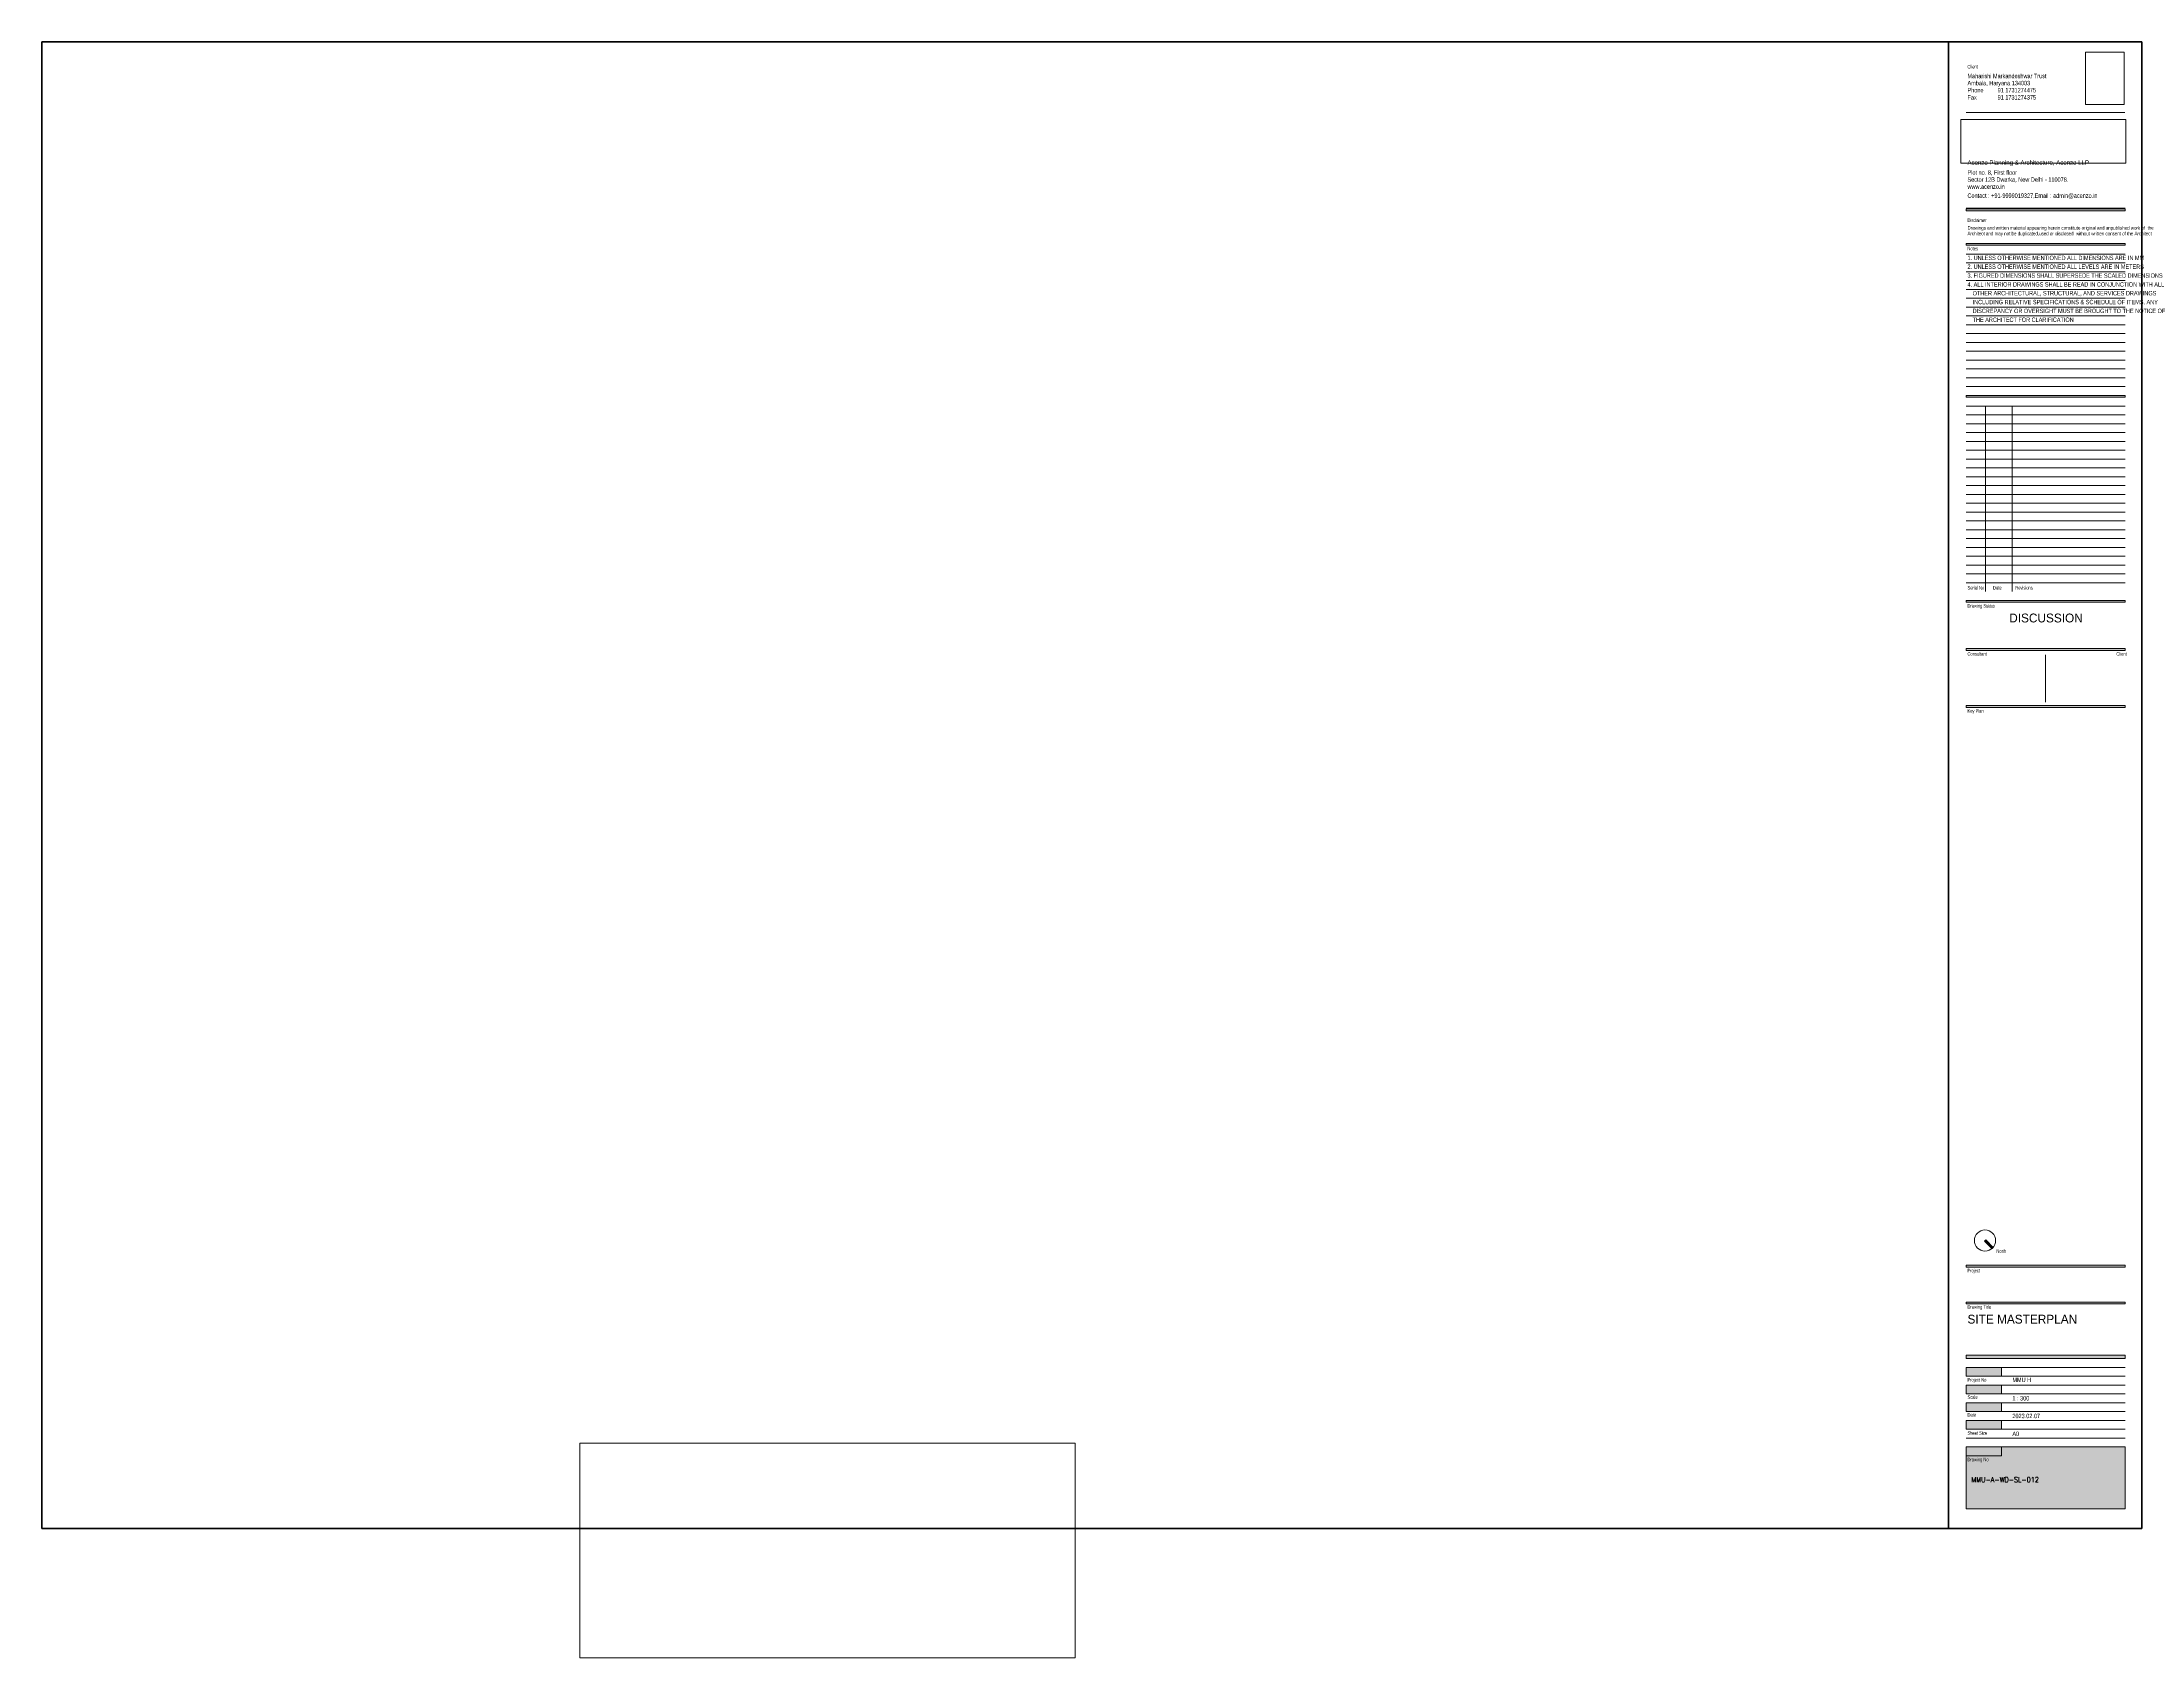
# Paper-space layout 'Layout1' of a CAD drawing. Header units: millimetres. Extents: x -421 to 767, y -74 to 840.
import ezdxf

# ---------------------------------------------------------------- set-up
doc = ezdxf.new("R2010")
doc.units = ezdxf.units.MM
for name, color, linetype, lineweight in [('G-ANNO-TTLB', 7, 'Continuous', 9), ('G-ANNO-TTLB-MEDM', 7, 'Continuous', 25), ('G-ANNO-TTLB-THIN', 7, 'Continuous', 9), ('G-ANNO-TTLB-WIDE', 7, 'Continuous', 50)]:
    doc.layers.add(name, color=color, linetype=linetype, lineweight=lineweight)
doc.styles.add('Century Gothic', font='GOTHIC.TTF', dxfattribs={"height": 5})
doc.styles.add('RomanS_B_3', font='', dxfattribs={"width": 0.8, "height": 3})
doc.styles.add('Swis721 Cn BT_3', font='swissc.ttf', dxfattribs={"width": 0.8, "height": 2})
doc.styles.add('Swis721 LtCn BT', font='swisscl.ttf', dxfattribs={"height": 2})
doc.styles.add('Swis721 LtCn BT_1', font='swisscl.ttf', dxfattribs={"height": 2.5})
doc.styles.add('Swis721 LtCn BT_2', font='swisscl.ttf', dxfattribs={"width": 1.21278, "height": 2.5})
doc.styles.get('RomanS_B_3').set_extended_font_data('RomanS', bold=True)
picture_1 = doc.add_image_def('image1.png', size_in_pixel=(644, 861))
picture_2 = doc.add_image_def('image2.png', size_in_pixel=(2970, 783))

# ---------------------------------------------------------------- blocks, each defined once
blk = doc.blocks.new('A0_METRIC_ACADEMIC BLOCK - A0_METRIC-2198277-SITE MASTERPLAN')
at = {"layer": 'G-ANNO-TTLB'}
for points in [[(757.9, 744.6), (667.9, 744.6), (667.9, 745.6), (757.9, 745.6)], [(757.9, 725.1), (667.9, 725.1), (667.9, 726.1), (757.9, 726.1)], [(757.9, 639.1), (667.9, 639.1), (667.9, 640.1), (757.9, 640.1)], [(757.9, 523.1), (667.9, 523.1), (667.9, 524.1), (757.9, 524.1)], [(757.9, 495.9), (667.9, 495.9), (667.9, 496.9), (757.9, 496.9)], [(757.9, 463.6), (667.9, 463.6), (667.9, 464.6), (757.9, 464.6)], [(757.9, 147), (667.9, 147), (667.9, 148), (757.9, 148)], [(757.9, 126.2), (667.9, 126.2), (667.9, 127.2), (757.9, 127.2)], [(757.9, 95.2), (667.9, 95.2), (667.9, 97.2), (757.9, 97.2)], [(687.9, 90.2), (687.9, 85.2), (667.9, 85.2), (667.9, 90.2)], [(687.9, 80.2), (687.9, 75.2), (667.9, 75.2), (667.9, 80.2)], [(687.9, 70.2), (687.9, 65.2), (667.9, 65.2), (667.9, 70.2)], [(687.9, 60.2), (687.9, 55.2), (667.9, 55.2), (667.9, 60.2)], [(687.9, 45.2), (687.9, 40.2), (667.9, 40.2), (667.9, 45.2)]]:
    blk.add_hatch(color=256, dxfattribs=at).paths.add_polyline_path(points, flags=0)
at = {"layer": 'G-ANNO-TTLB', "true_color": 0x808080}
h = blk.add_hatch(color=8, dxfattribs=at)
edge = h.paths.add_edge_path(flags=0)
edge.add_line((679, 162.3), (683.2, 158.1))
edge.add_arc((678.6, 162), 6, 310.2198, 319.7802, ccw=False)
edge.add_line((682.5, 157.4), (678.3, 161.6))
edge.add_line((678.3, 161.6), (679, 162.3))
blk.add_hatch(color=8, dxfattribs=at).paths.add_polyline_path([(757.9, 45.2), (757.9, 10.2), (667.9, 10.2), (667.9, 40.2), (687.9, 40.2), (687.9, 45.2)], flags=0)
at = {"layer": 'G-ANNO-TTLB'}
for p, q in [((-420.6, 840.1), (767.4, 840.1)), ((667.9, 800.2), (757.8, 800.2)), ((667.9, 746.1), (757.9, 746.1)), ((757.9, 745.6), (667.9, 745.6)), ((667.9, 745.6), (667.9, 744.6)), ((667.9, 744.6), (757.9, 744.6)), ((757.9, 744.6), (757.9, 745.6)), ((757.9, 726.1), (667.9, 726.1)), ((667.9, 726.1), (667.9, 725.1)), ((667.9, 725.1), (757.9, 725.1)), ((757.9, 725.1), (757.9, 726.1)), ((757.9, 640.1), (667.9, 640.1)), ((667.9, 640.1), (667.9, 639.1)), ((667.9, 639.1), (757.9, 639.1)), ((757.9, 639.1), (757.9, 640.1)), ((757.9, 524.1), (667.9, 524.1)), ((667.9, 524.1), (667.9, 523.1)), ((667.9, 523.1), (757.9, 523.1)), ((757.9, 523.1), (757.9, 524.1)), ((757.9, 496.9), (667.9, 496.9)), ((667.9, 496.9), (667.9, 495.9)), ((667.9, 495.9), (757.9, 495.9)), ((757.9, 495.9), (757.9, 496.9)), ((757.9, 464.6), (667.9, 464.6)), ((667.9, 464.6), (667.9, 463.6)), ((667.9, 463.6), (757.9, 463.6)), ((757.9, 463.6), (757.9, 464.6)), ((757.9, 148), (667.9, 148)), ((667.9, 148), (667.9, 147)), ((667.9, 147), (757.9, 147)), ((757.9, 147), (757.9, 148)), ((757.9, 127.2), (667.9, 127.2)), ((667.9, 127.2), (667.9, 126.2)), ((667.9, 126.2), (757.9, 126.2)), ((757.9, 126.2), (757.9, 127.2)), ((757.9, 97.2), (667.9, 97.2)), ((667.9, 97.2), (667.9, 95.2)), ((667.9, 95.2), (757.9, 95.2)), ((757.9, 95.2), (757.9, 97.2)), ((687.9, 90.2), (667.9, 90.2)), ((667.9, 90.2), (667.9, 85.2)), ((667.9, 85.2), (687.9, 85.2)), ((687.9, 85.2), (687.9, 90.2)), ((687.9, 80.2), (667.9, 80.2)), ((667.9, 80.2), (667.9, 75.2)), ((667.9, 75.2), (687.9, 75.2)), ((687.9, 75.2), (687.9, 80.2)), ((687.9, 70.2), (667.9, 70.2)), ((667.9, 70.2), (667.9, 65.2)), ((667.9, 65.2), (687.9, 65.2)), ((687.9, 60.2), (667.9, 60.2)), ((667.9, 60.2), (667.9, 55.2)), ((687.9, 65.2), (687.9, 70.2)), ((687.9, 55.2), (687.9, 60.2)), ((667.9, 55.2), (687.9, 55.2)), ((687.9, 45.2), (667.9, 45.2)), ((667.9, 45.2), (667.9, 40.2)), ((667.9, 40.2), (687.9, 40.2)), ((687.9, 40.2), (667.9, 40.2)), ((667.9, 40.2), (667.9, 10.2)), ((687.9, 40.2), (687.9, 45.2)), ((757.9, 45.2), (687.9, 45.2)), ((687.9, 45.2), (687.9, 40.2)), ((757.9, 10.2), (757.9, 45.2)), ((667.9, 10.2), (757.9, 10.2))]:
    blk.add_line(p, q, dxfattribs=at)
at = {"layer": 'G-ANNO-TTLB', "color": 9, "true_color": 0xc0c0c0}
for p, q in [((767.4, -0.9), (767.4, 840.1)), ((667.9, 720.1), (757.9, 720.1)), ((667.9, 715.1), (757.9, 715.1)), ((667.9, 710.1), (757.9, 710.1)), ((667.9, 705.1), (757.9, 705.1)), ((667.9, 700.1), (757.9, 700.1)), ((667.9, 695.1), (757.9, 695.1)), ((667.9, 690.1), (757.9, 690.1)), ((667.9, 685.1), (757.9, 685.1)), ((667.9, 680.1), (757.9, 680.1)), ((667.9, 675.1), (757.9, 675.1)), ((667.9, 670.1), (757.9, 670.1)), ((667.9, 665.1), (757.9, 665.1)), ((667.9, 660.1), (757.9, 660.1)), ((667.9, 655.1), (757.9, 655.1)), ((667.9, 650.1), (757.9, 650.1)), ((667.9, 645.1), (757.9, 645.1)), ((667.9, 634.1), (757.9, 634.1)), ((678.9, 529.1), (678.9, 634.1)), ((693.9, 529.1), (693.9, 634.1)), ((667.9, 629.1), (757.9, 629.1)), ((667.9, 624.1), (757.9, 624.1)), ((667.9, 619.1), (757.9, 619.1)), ((667.9, 614.1), (757.9, 614.1)), ((667.9, 609.1), (757.9, 609.1)), ((667.9, 604.1), (757.9, 604.1)), ((667.9, 599.1), (757.9, 599.1)), ((667.9, 594.1), (757.9, 594.1)), ((668.7, 604.1), (757.9, 604.1)), ((667.9, 589.1), (757.9, 589.1)), ((667.9, 584.1), (757.9, 584.1)), ((667.9, 579.1), (757.9, 579.1)), ((667.9, 574.1), (757.9, 574.1)), ((667.9, 569.1), (757.9, 569.1)), ((667.9, 564.1), (757.9, 564.1)), ((667.9, 559.1), (757.9, 559.1)), ((667.9, 554.1), (757.9, 554.1)), ((667.9, 549.1), (757.9, 549.1)), ((667.9, 544.1), (757.9, 544.1)), ((667.9, 539.1), (757.9, 539.1)), ((667.9, 534.1), (757.9, 534.1)), ((712.9, 493.4), (712.9, 466.6)), ((667.9, 90.2), (757.9, 90.2)), ((667.9, 85.2), (757.9, 85.2)), ((667.9, 80.2), (757.9, 80.2)), ((667.9, 75.2), (757.9, 75.2)), ((667.9, 70.2), (757.9, 70.2)), ((667.9, 65.2), (757.9, 65.2)), ((667.9, 60.2), (757.9, 60.2)), ((667.9, 55.2), (757.9, 55.2)), ((667.9, 50.2), (757.9, 50.2)), ((-420.6, -0.9), (-420.6, -0.9)), ((-420.6, -0.9), (767.4, -0.9))]:
    blk.add_line(p, q, dxfattribs=at)
at = {"layer": 'G-ANNO-TTLB-MEDM'}
for p, q in [((679, 162.3), (678.3, 161.6)), ((678.3, 161.6), (682.5, 157.4)), ((683.2, 158.1), (679, 162.3))]:
    blk.add_line(p, q, dxfattribs=at)
blk.add_arc((678.6, 162), 6, 310.2198, 319.7802, dxfattribs=at)
at = {"layer": 'G-ANNO-TTLB-THIN'}
blk.add_circle((678.6, 162), 6, dxfattribs=at)
at = {"layer": 'G-ANNO-TTLB-WIDE'}
for p, q in [((767.4, 840.1), (-420.6, 840.1)), ((-420.6, 840.1), (-420.6, -0.9)), ((657.9, -0.9), (657.9, 840.1)), ((767.4, -0.9), (767.4, 840.1)), ((-420.6, -0.9), (767.4, -0.9))]:
    blk.add_line(p, q, dxfattribs=at)
at = {"layer": 'G-ANNO-TTLB', "color": 250, "true_color": 0x292929, "char_height": 2, "attachment_point": 1, "style": 'Swis721 Cn BT_3'}
for s, insert, width in [('Client', (668.7, 827.1), 5.516), ('Disclaimer', (668.7, 740.3), 10.326), ('Notes', (668.7, 724.2), 5.644), ('Serial No', (668.7, 532.3), 8.786), ('Date', (683.2, 532.3), 4.425), ('Revisions', (695.7, 532.3), 9.492), ('Drawing Status', (668.7, 522.1), 14.879), ('Consultant', (668.7, 494.9), 10.454), ('Client', (752.9, 494.9), 5.516), ('Key Plan', (668.7, 462.6), 8.594), ('North', (685.1, 157), 5.323), ('Project ', (668.7, 146), 7.44), ('Drawing Title', (668.7, 125.4), 12.763), ('Project No', (668.7, 84.2), 10.133), ('Scale', (668.7, 74.4), 5.323), ('Date', (668.7, 64.4), 4.425), ('Sheet Size', (668.7, 54.1), 10.133), ('Drawing No', (668.7, 39.1), 11.416)]:
    blk.add_mtext(s, dxfattribs=dict(at, insert=insert, width=width))
at = {"layer": 'G-ANNO-TTLB', "attachment_point": 1}
for s, insert, char_height, width, style in [('Maharishi Markandeshwar Trust', (668.7, 822.1), 2.5, 45.696, 'Swis721 LtCn BT_1'), ('Ambala, Haryana 134003', (668.7, 818.1), 2.5, 37.038, 'Swis721 LtCn BT_1'), ('Phone', (668.7, 814.1), 2.5, 9.059, 'Swis721 LtCn BT_1'), ('Fax', (668.7, 810), 2.5, 4.81, 'Swis721 LtCn BT_1'), ('^I', (672.6, 810), 2.5, 10.582, 'Swis721 LtCn BT_1'), ('^I', (676.1, 814.1), 2.5, 6.333, 'Swis721 LtCn BT_1'), ('     91 1731274475', (681.4, 814.1), 2.5, 28.861, 'Swis721 LtCn BT_1'), ('     91 1731274375', (681.4, 810), 2.5, 28.861, 'Swis721 LtCn BT_1'), ('Acenzo Planning & Architecture, Acenzo LLP', (668.7, 773.1), 2.5, 78.754, 'Swis721 LtCn BT_2'), ('Sector 12B Dwarka, New Delhi - 110078.', (668.7, 763.5), 2.5, 60.287, 'Swis721 LtCn BT_1'), ('Plot no. 8, First floor', (668.7, 767.5), 2.5, 30.143, 'Swis721 LtCn BT_1'), ('www.acenzo.in', (668.7, 759.5), 2.5, 21.565, 'Swis721 LtCn BT_1'), ('Contact : +91-9999019327,Email : admin@acenzo.in', (668.7, 754.4), 2.5, 80.65, 'Swis721 LtCn BT_1'), ('Architect and may not be duplicated,used or disclosed  without written consent of the Architect', (668.7, 732.7), 2, 108.228, 'Swis721 LtCn BT'), ('Drawings and written material appearing herein constitute original and unpublished work of  the ', (668.7, 735.9), 2, 109.671, 'Swis721 LtCn BT'), ('2. UNLESS OTHERWISE MENTIONED ALL LEVELS ARE IN METERS', (668.7, 714.2), 2.5, 97.646, 'Swis721 LtCn BT_1'), ('1. UNLESS OTHERWISE MENTIONED ALL DIMENSIONS ARE IN MM', (668.7, 719.2), 2.5, 99.249, 'Swis721 LtCn BT_1'), ('4. ALL INTERIOR DRAWINGS SHALL BE READ IN CONJUNCTION WITH ALL ', (668.7, 704.2), 2.5, 111.034, 'Swis721 LtCn BT_1'), ('3. FIGURED DIMENSIONS SHALL SUPERSEDE THE SCALED DIMENSIONS', (668.7, 709.2), 2.5, 108.709, 'Swis721 LtCn BT_1'), ('OTHER ARCHITECTURAL, STRUCTURAL, AND SERVICES DRAWINGS', (671.6, 699.2), 2.5, 101.253, 'Swis721 LtCn BT_1'), ('DISCREPANCY OR OVERSIGHT MUST BE BROUGHT TO THE NOTICE OF ', (671.6, 689.2), 2.5, 106.304, 'Swis721 LtCn BT_1'), ('INCLUDING RELATIVE SPECIFICATIONS & SCHEDULE OF ITEMS. ANY', (671.6, 694.2), 2.5, 102.937, 'Swis721 LtCn BT_1'), ('THE ARCHITECT FOR CLARIFICATION', (671.6, 684.2), 2.5, 55.316, 'Swis721 LtCn BT_1'), ('A0', (694.1, 53.9), 2.5, 4.008, 'Swis721 LtCn BT_1')]:
    blk.add_mtext(s, dxfattribs=dict(at, insert=insert, char_height=char_height, width=width, style=style))
at = {"layer": 'G-ANNO-TTLB'}
image = blk.add_image(picture_1, insert=(735.4, 804.8), size_in_units=(22, 29.5), dxfattribs=at)
image.dxf.flags = 7
image = blk.add_image(picture_2, insert=(664.9, 771.6), size_in_units=(93.3, 24.6), rotation=0, dxfattribs=at)
image.dxf.flags = 7

psp = doc.layouts.get("Layout1")

# ---------------------------------------------------------------- block references
at = {"layer": 'G-ANNO-TTLB'}
psp.add_blockref('A0_METRIC_ACADEMIC BLOCK - A0_METRIC-2198277-SITE MASTERPLAN', (0, 0), dxfattribs=at)

# ---------------------------------------------------------------- texts
at = {"layer": 'G-ANNO-TTLB', "attachment_point": 1}
for s, insert, char_height, width, style in [('DISCUSSION', (692.3, 516.7), 5, 49.865, 'Century Gothic'), ('SITE MASTERPLAN', (668.7, 120), 5, 70.548, 'Century Gothic'), ('MMU H', (694.1, 84.4), 2.5, 11.304, 'Swis721 LtCn BT_1'), ('1 : 300', (694.1, 74), 2.5, 10.582, 'Swis721 LtCn BT_1'), ('2023.02.07', (694.1, 64), 2.5, 17.316, 'Swis721 LtCn BT_1'), ('MMU-A-WD-SL-012', (670.9, 28.2), 3, 47.396, 'RomanS_B_3')]:
    psp.add_mtext(s, dxfattribs=dict(at, insert=insert, char_height=char_height, width=width, style=style))

# ---------------------------------------------------------------- viewports
at = {"layer": '0'}
psp.add_viewport(center=(23.8, -13.4), size=(280.2, 121.531), view_center_point=(23.78, -13.44), view_height=121.5313, dxfattribs=at)

doc.saveas('drawing.dxf')
